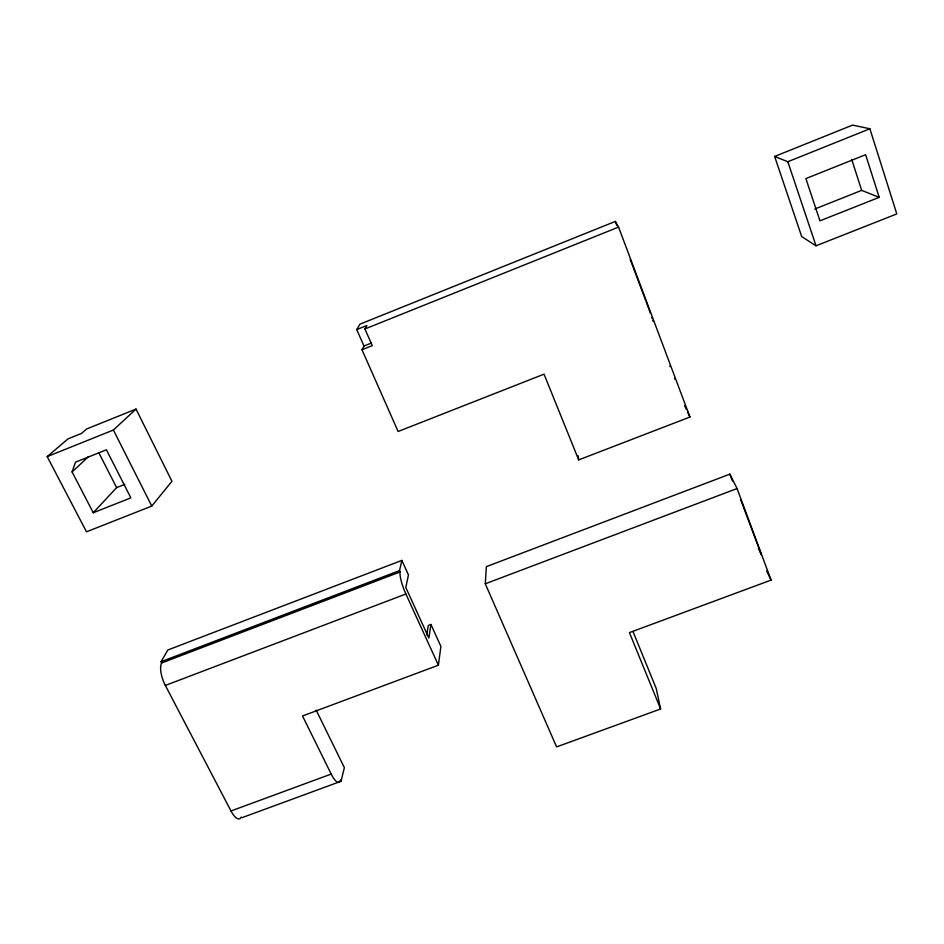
<?xml version="1.0" encoding="UTF-8"?>
<svg xmlns="http://www.w3.org/2000/svg" width="944" height="944" viewBox="0 0 944 944"><rect width="100%" height="100%" fill="white"/><g stroke="black" fill="none" stroke-linecap="round" stroke-linejoin="round"><path stroke-width="1.42" d="M485.287 583.793L486.372 566.636L729.865 474.148L737.075 488.544L771.071 580.1L629.424 632.61L660.611 708.979L556.606 746.893L485.287 583.793L737.075 488.544M242.23 817.587L340.996 781.278L340.418 780.098A17.37 5.098 71.2 0 1 331.202 774.068L302.517 715.977L438.405 665.201L440.895 646.38L430.948 624.468L428.281 625.483L426.771 634.982M430.948 624.468L428.847 638.038L405.79 587.451L408.457 574.92L401.873 560.406L167.902 649.956L161.011 661.72L161.672 662.983A17.629 6.75 69.6 0 0 165.212 685.191L230.997 810.979A17.24 6.313 71.9 0 0 240.779 817.941M438.405 665.201L405.778 593.752A17.96 3.693 69.3 0 1 400.138 571.911L399.536 570.601L401.873 560.406M340.996 781.278L344.371 767.649L316.181 710.171M72.098 471.941L75.496 462.171L106.412 449.792L130.862 497.866L93.267 512.745L72.098 471.941L88.229 456.884M363.983 346.023L356.726 329.574L359.924 324.158L615.323 221.427L618.568 227.091L689.958 417.024L578.696 459.893L544.039 374.166L398.108 431.491L361.989 349.752L363.983 346.023L371.582 342.979M361.989 349.752L372.255 345.646L364.939 328.972L366.897 325.491L356.726 329.574M151.772 506.067L171.938 481.287L136.019 409.082L86.659 428.954L81.467 433.449L68.051 438.854L47.2 456.613L86.494 531.814L151.772 506.067L113.386 430.027L136.019 409.082M93.267 512.745L116.619 487.611L124.832 484.355M774.646 156.456L852.585 125.104L869.896 128.773L896.8 213.934L816.017 245.794L801.692 236.555L774.646 156.456L787.827 161.731L869.896 128.773M47.2 456.613L113.386 430.027M364.939 328.972L618.568 227.091M814.743 209.025L861.671 190.381L879.206 197.343L865.624 154.71L805.893 178.581L819.947 220.825L879.206 197.343M161.011 661.72L399.536 570.601M161.672 662.983L400.138 571.911M165.342 685.438L405.896 594.012M230.997 810.979L331.202 774.068M98.801 452.731L116.619 487.611M740.592 499.506L761.419 554.73L758.28 548.252M766.693 570.967L771.071 580.1M684.589 405.613L686.382 409.413M687.574 411.95L689.958 417.024M633.07 631.713L656.222 688.459L660.611 708.979M669.792 365.883L670.098 366.65M630.203 259.34L645.743 300.676M615.323 221.427L616.857 225.51M646.227 301.95L646.852 303.626M729.865 474.148L732.402 480.98M647.147 304.452L648.599 308.381M649 309.49L649.519 310.906M649.885 311.921L650.345 313.207M674.488 378.308L674.748 379.063M651.856 317.491L652.198 318.517M787.827 161.731L816.017 245.794M851.759 159.571L861.671 190.381M652.788 320.405L652.941 321.09M578.082 455.681L578.696 459.893M241.334 817.079A17.24 6.313 71.9 0 1 241.204 817.315"/></g></svg>
